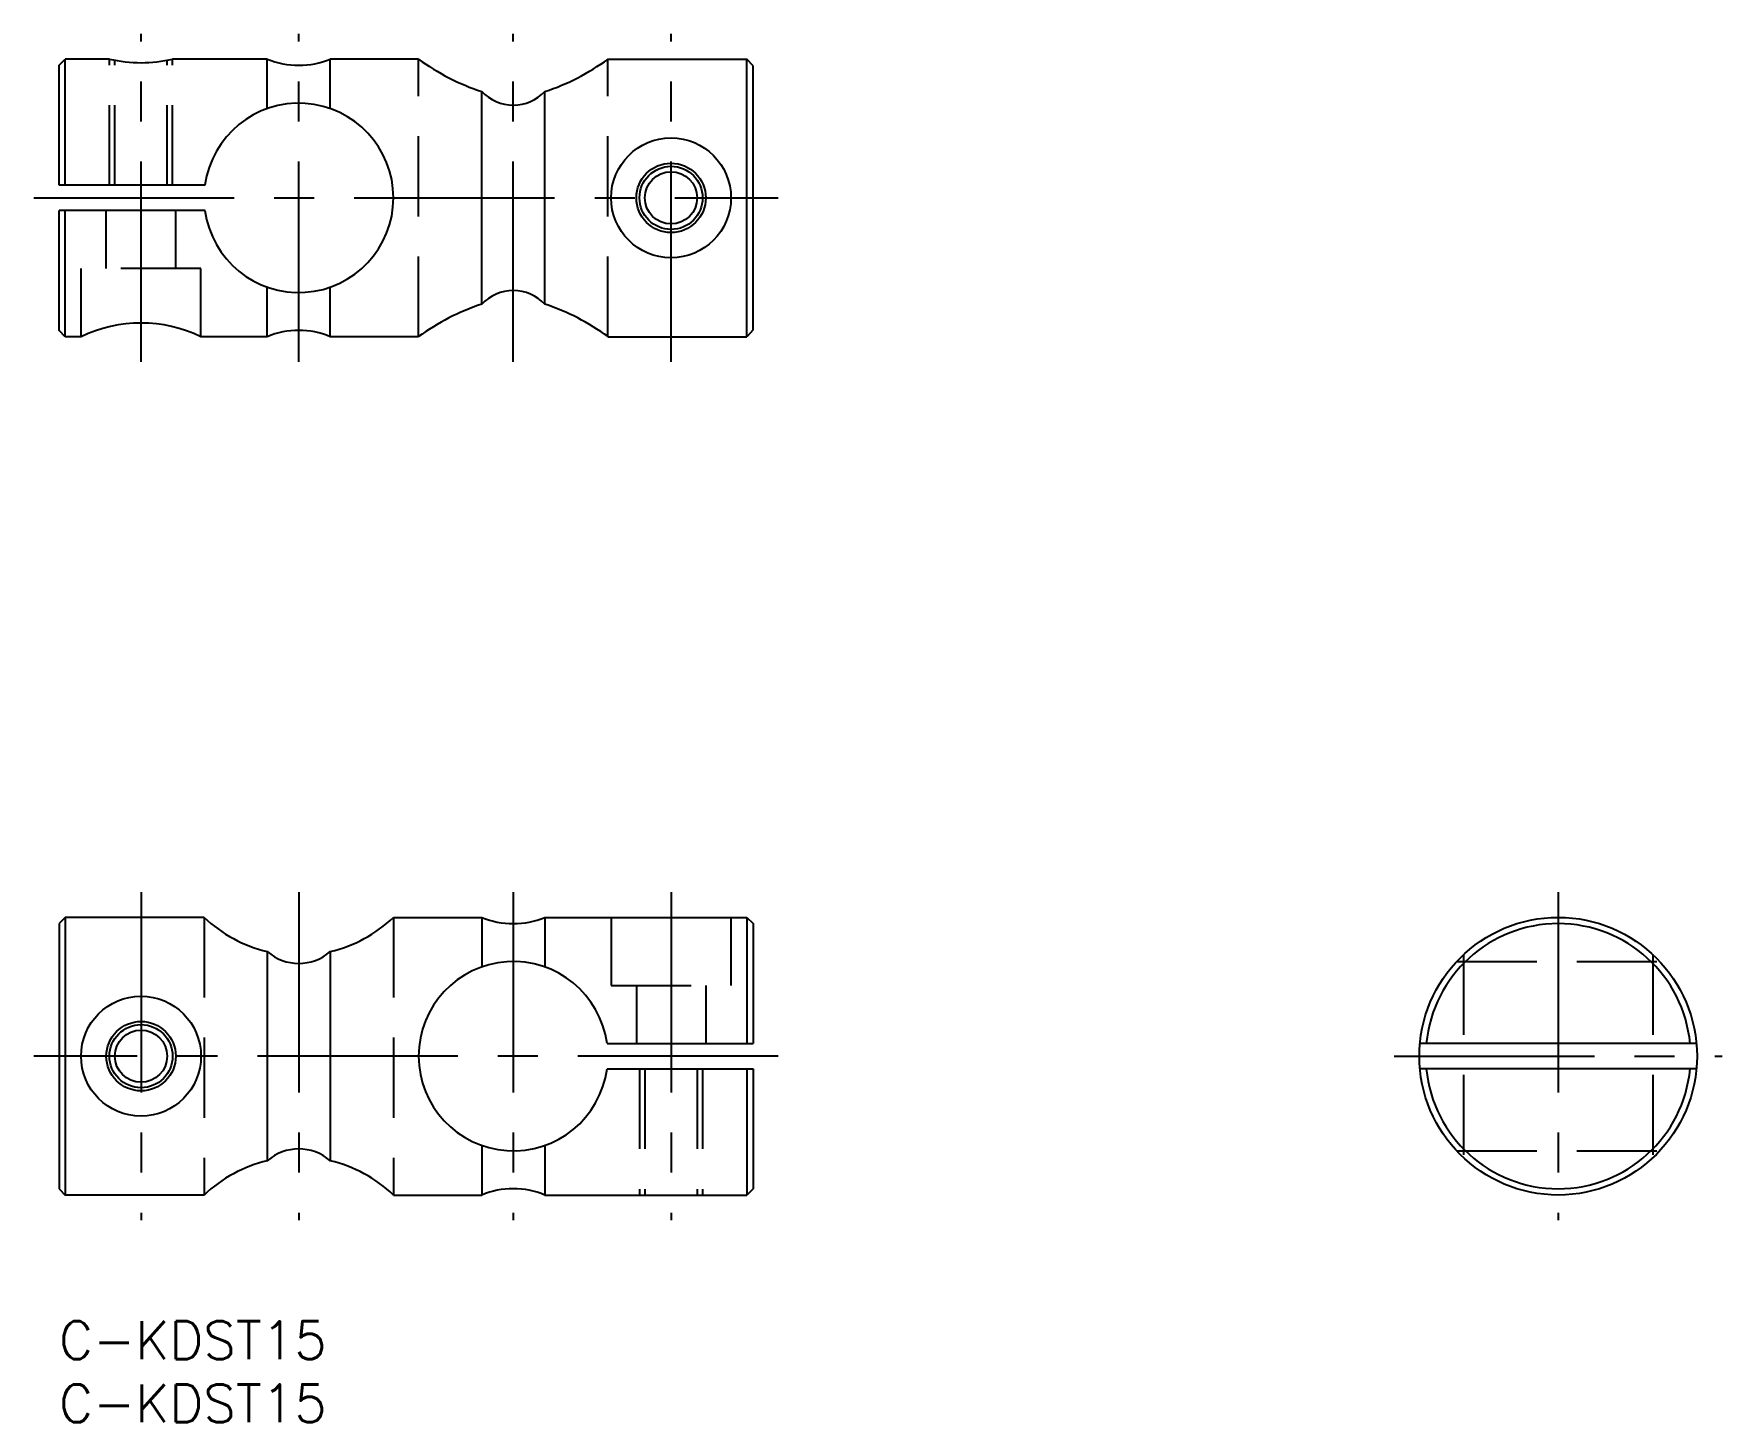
# Model space of a CAD drawing. Extents: x -2 to 132, y -8 to 102.
import ezdxf

# ---------------------------------------------------------------- set-up
doc = ezdxf.new("R2010")
doc.units = 0
doc.header["$LTSCALE"] = 0.5
doc.linetypes.add('CENTER', pattern=[50.8, 31.75, -6.35, 6.35, -6.35])
doc.linetypes.add('DASHED', pattern=[19.05, 12.7, -6.35])
for name, color, linetype in [('MSM_CENTER', 1, 'CENTER'), ('MSM_CONTINUOUS', 7, 'CONTINUOUS'), ('MSM_DASHED', 4, 'DASHED'), ('MSM_NARROW', 5, 'CONTINUOUS'), ('MSM_PART_NUMBER', 7, 'CONTINUOUS')]:
    doc.layers.add(name, color=color, linetype=linetype)
doc.styles.get("Standard").update_dxf_attribs({"font": 'txt.shx', "height": 3, "bigfont": 'bigfont.shx'})

# ---------------------------------------------------------------- blocks, each defined once
blk = doc.blocks.new('*U32')
at = {"layer": 'MSM_PART_NUMBER'}
blk.add_text('C-KDST15', height=3, dxfattribs=at).set_placement((0, -3))
blk = doc.blocks.new('*U33')
at = {"layer": 'MSM_PART_NUMBER'}
blk.add_text('C-KDST15', height=3, dxfattribs=at).set_placement((0, -8))

msp = doc.modelspace()

# ---------------------------------------------------------------- linework, layer by layer
at = {"layer": 'MSM_CENTER'}
for p, q in [((6.5, 76), (6.5, 102)), ((19, 76), (19, 102)), ((36, 76), (36, 102)), ((48.5, 76), (48.5, 102)), ((-2, 89), (57, 89)), ((6.5, 34), (6.5, 8)), ((19, 34), (19, 8)), ((36, 34), (36, 8)), ((48.5, 34), (48.5, 8)), ((118.8, 34), (118.8, 8)), ((57, 21), (-2, 21)), ((105.8, 21), (131.8, 21))]:
    msp.add_line(p, q, dxfattribs=at)
at = {"layer": 'MSM_CONTINUOUS'}
for p, q in [((0, 99.5), (0.5, 100)), ((0, 90), (0, 99.5)), ((0.5, 90), (0.5, 100)), ((4, 100), (0.5, 100)), ((16.5, 100), (9, 100)), ((16.5, 96.07), (16.5, 100)), ((28.5, 100), (21.5, 100)), ((21.5, 96.07), (21.5, 100)), ((43.5, 100), (54.5, 100)), ((55, 99.45), (54.5, 100)), ((54.5, 78), (54.5, 100)), ((55, 78.55), (55, 99.45)), ((33.5, 80.57), (33.5, 97.43)), ((38.5, 80.57), (38.5, 97.43)), ((11.57, 90), (0, 90)), ((0, 78.5), (0, 88)), ((11.57, 88), (0, 88)), ((0.5, 78), (0.5, 88)), ((16.5, 78), (16.5, 81.93)), ((21.5, 78), (21.5, 81.93)), ((0.5, 78), (0, 78.5)), ((1.75, 78), (0.5, 78)), ((16.5, 78), (11.25, 78)), ((28.5, 78), (21.5, 78)), ((43.5, 78), (54.5, 78)), ((55, 78.55), (54.5, 78)), ((0.5, 32), (0, 31.5)), ((0, 31.5), (0, 10.5)), ((11.5, 32), (0.5, 32)), ((0.5, 32), (0.5, 10)), ((26.5, 32), (33.5, 32)), ((33.5, 32), (33.5, 28.07)), ((38.5, 32), (38.5, 28.07)), ((38.5, 32), (54.5, 32)), ((54.5, 32), (55, 31.5)), ((54.5, 32), (54.5, 22)), ((55, 31.5), (55, 22)), ((16.5, 29.29), (16.5, 12.71)), ((21.5, 29.29), (21.5, 12.71)), ((43.43, 22), (55, 22)), ((129.75, 22), (107.84, 22)), ((43.43, 20), (55, 20)), ((54.5, 20), (54.5, 10)), ((55, 20), (55, 10.5)), ((129.75, 20), (107.84, 20)), ((33.5, 13.93), (33.5, 10)), ((38.5, 13.93), (38.5, 10)), ((0, 10.5), (0.5, 10)), ((11.5, 10), (0.5, 10)), ((26.5, 10), (33.5, 10)), ((38.5, 10), (54.5, 10)), ((55, 10.5), (54.5, 10))]:
    msp.add_line(p, q, dxfattribs=at)
for centre, radius in [((48.5, 89), 4.75), ((48.5, 89), 2.75), ((48.5, 89), 2.07), ((118.8, 21), 11), ((6.5, 21), 4.75), ((6.5, 21), 2.75), ((6.5, 21), 2.07)]:
    msp.add_circle(centre, radius, dxfattribs=at)
for centre, radius, start, end in [((6.5, 110.71), 11, 256.8634, 283.1366), ((19, 106), 6.5, 247.3801, 292.6199), ((39.29, 114.82), 18.34, 233.9407, 251.5832), ((32.71, 114.82), 18.34, 288.4168, 306.0593), ((19, 89), 7.5, 187.6623, 172.3377), ((36, 99.79), 3.44, 223.3613, 316.6387), ((36, 78.21), 3.44, 43.3613, 136.6387), ((39.29, 63.18), 18.34, 108.4168, 126.0593), ((32.71, 63.18), 18.34, 53.9407, 71.5832), ((6.5, 68.08), 11, 64.417, 115.583), ((19, 72), 6.5, 67.3801, 112.6199), ((19, 39.87), 10.87, 226.3972, 256.7097), ((19, 39.87), 10.87, 283.2903, 313.6028), ((36, 38), 6.5, 247.3801, 292.6199), ((118.8, 21), 10.5, 5.465, 174.535), ((19, 32.14), 3.79, 228.737, 311.263), ((36, 21), 7.5, 7.6623, 352.3377), ((118.8, 21), 10.5, 185.465, 354.535), ((19, 9.86), 3.79, 48.737, 131.263), ((19, 2.13), 10.87, 103.2903, 133.6028), ((19, 2.13), 10.87, 46.3972, 76.7097), ((36, 4), 6.5, 67.3801, 112.6199)]:
    msp.add_arc(centre, radius, start, end, dxfattribs=at)
at = {"layer": 'MSM_DASHED'}
for p, q in [((4, 90), (4, 100)), ((4.43, 90), (4.43, 99.91)), ((8.57, 90), (8.57, 99.91)), ((9, 90), (9, 100)), ((28.5, 78), (28.5, 100)), ((43.5, 78), (43.5, 100)), ((3.75, 83.4), (3.75, 88)), ((9.25, 83.4), (9.25, 88)), ((11.25, 83.4), (1.75, 83.4)), ((1.75, 78), (1.75, 83.4)), ((11.25, 78), (11.25, 83.4)), ((11.5, 32), (11.5, 10)), ((26.5, 32), (26.5, 10)), ((43.75, 32), (43.75, 26.6)), ((53.25, 32), (53.25, 26.6)), ((110.75, 28.5), (126.84, 28.5)), ((111.3, 29.05), (111.3, 12.95)), ((126.3, 29.05), (126.3, 12.95)), ((43.75, 26.6), (53.25, 26.6)), ((45.75, 26.6), (45.75, 22)), ((51.25, 26.6), (51.25, 22)), ((46, 20), (46, 10)), ((46.43, 20), (46.43, 10)), ((50.57, 20), (50.57, 10)), ((51, 20), (51, 10)), ((110.75, 13.5), (126.84, 13.5))]:
    msp.add_line(p, q, dxfattribs=at)
at = {"layer": 'MSM_NARROW'}
for centre in [(48.5, 89), (6.5, 21)]:
    msp.add_circle(centre, 2.5, dxfattribs=at)

# ---------------------------------------------------------------- block references
at = {"layer": 'MSM_CONTINUOUS'}
for name in ['*U32', '*U33']:
    msp.add_blockref(name, (0, 0), dxfattribs=at)

doc.saveas('drawing.dxf')
